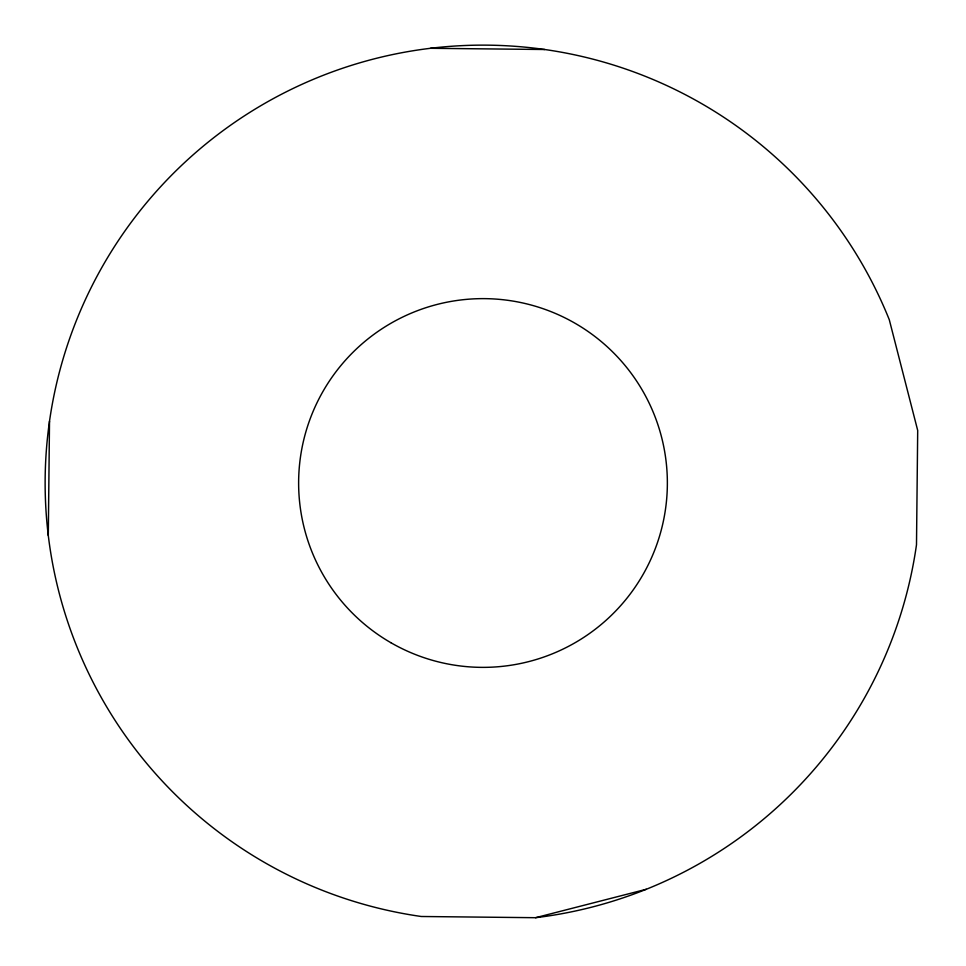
<?xml version="1.0" encoding="UTF-8"?>
<svg xmlns="http://www.w3.org/2000/svg" width="966" height="966" viewBox="0 0 966 966"><rect width="100%" height="100%" fill="white"/><g stroke="black" fill="none" stroke-linecap="round" stroke-linejoin="round"><path stroke-width="1.45" d="M48.3 535.55L49.508 421.248M535.55 917.7A437.864 437.864 0 0 0 916.493 544.752L917.7 430.45L889.288 319.734A437.864 437.864 0 0 0 138.464 212.774A437.864 437.864 0 0 0 421.248 916.493L535.55 917.7L646.266 889.288M430.45 48.3L544.752 49.508M390.819 642.668A184.361 184.361 0 0 0 667.361 483A184.361 184.361 0 0 0 390.819 323.332A184.361 184.361 0 0 0 390.819 642.668"/></g></svg>
